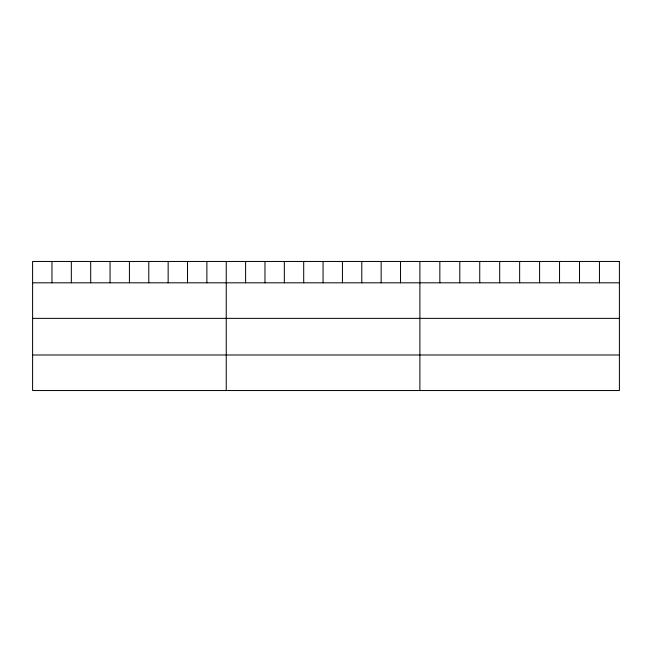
<?xml version="1.0" encoding="UTF-8"?>
<svg xmlns="http://www.w3.org/2000/svg" width="652" height="652" viewBox="0 0 652 652"><rect width="100%" height="100%" fill="white"/><g stroke="black" fill="none" stroke-linecap="round" stroke-linejoin="round"><path stroke-width="0.98" d="M32.6 282.813L619.4 282.813M32.6 318.363L619.4 318.363M32.6 354.99L619.4 354.99M599.449 261.46L599.449 282.813M579.498 261.46L579.498 282.813M559.546 261.46L559.546 282.813M539.595 261.46L539.595 282.813M519.644 261.46L519.644 282.813M499.693 261.46L499.693 282.813M479.742 261.46L479.742 282.813M459.79 261.46L459.79 282.813M439.839 261.46L439.839 282.813M419.888 261.46L419.888 390.54M400.524 261.46L400.524 282.813M381.159 261.46L381.159 282.813M361.795 261.46L361.795 282.813M342.43 261.46L342.43 282.813M323.066 261.46L323.066 282.813M303.702 261.46L303.702 282.813M284.337 261.46L284.337 282.813M264.973 261.46L264.973 282.813M245.608 261.46L245.608 282.813M226.244 261.46L226.244 390.54M206.88 261.46L206.88 282.813M187.515 261.46L187.515 282.813M168.151 261.46L168.151 282.813M148.786 261.46L148.786 282.813M129.422 261.46L129.422 282.813M110.058 261.46L110.058 282.813M90.693 261.46L90.693 282.813M71.329 261.46L71.329 282.813M51.964 261.46L51.964 282.813M619.4 261.46L32.6 261.46L32.6 390.54L619.4 390.54L619.4 261.46"/></g></svg>
